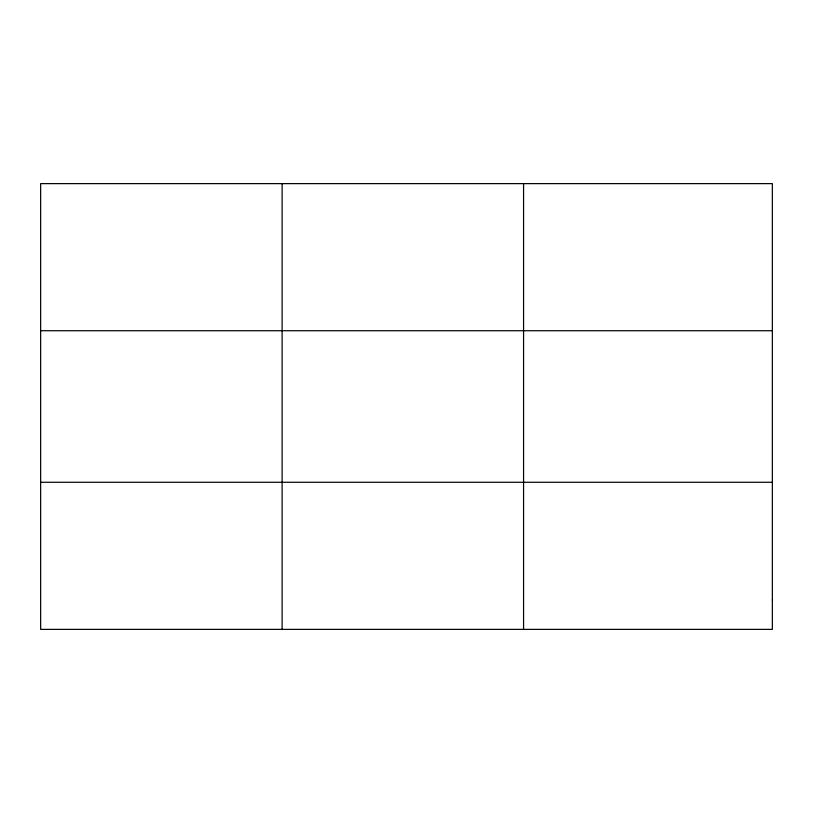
<?xml version="1.0" encoding="UTF-8"?>
<svg xmlns="http://www.w3.org/2000/svg" width="813" height="813" viewBox="0 0 813 813"><rect width="100%" height="100%" fill="white"/><g stroke="black" fill="none" stroke-linecap="round" stroke-linejoin="round"><path stroke-width="1.22" d="M282.111 629.374L282.111 183.626M523.572 629.374L523.572 183.626M40.65 330.728L772.35 330.728M40.65 482.272L772.35 482.272M772.35 599.953L772.35 629.374L40.65 629.374L40.65 183.626L772.35 183.626L772.35 599.953"/></g></svg>
